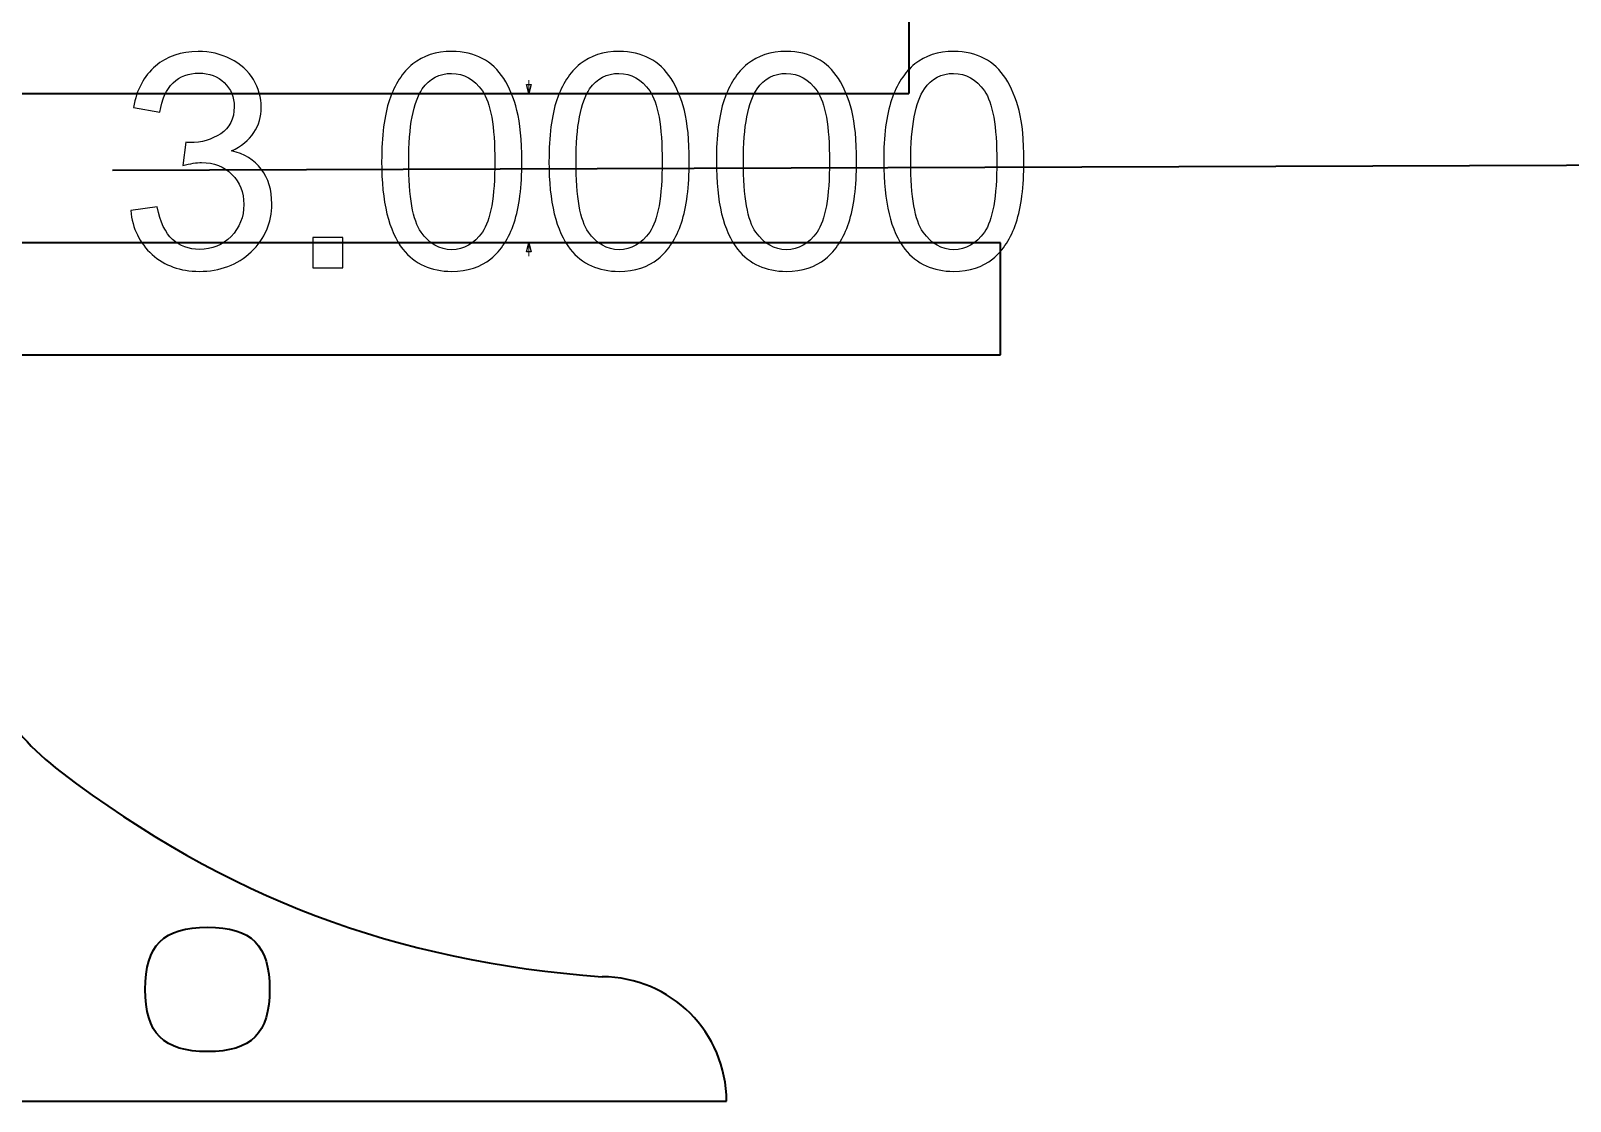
# Model space of a CAD drawing. Header units: centimetres. Extents: x -208 to 206, y -104 to 104.
# Drawn here: x -115.53 to -98.95, y -31.04 to -19.51 of the extents above; entities that cross this region are included whole.
import ezdxf

# ---------------------------------------------------------------- set-up
doc = ezdxf.new("R2010")
doc.units = ezdxf.units.CM
doc.header["$MEASUREMENT"] = 0
doc.layers.add('#Layer 1', color=7, linetype='Continuous')

msp = doc.modelspace()

# ---------------------------------------------------------------- linework, layer by layer
at = {"layer": '#Layer 1', "color": 3, "lineweight": 35}
for points in [[(-106.07186, -18.98528), (-106.07186, -18.98528), (-106.07186, -20.19107), (-106.07186, -20.19107)], [(-131.05257, -20.19107), (-131.05257, -20.19107), (-106.07186, -20.19107), (-106.07186, -20.19107)], [(-105.08559, -21.79849), (-105.08559, -21.79849), (-132.41942, -21.79849), (-132.41942, -21.79849)], [(-105.08559, -22.20057), (-105.08559, -22.20057), (-105.08559, -21.79849), (-105.08559, -21.79849)], [(-105.08559, -22.60243), (-105.08559, -22.60243), (-105.08559, -22.20057), (-105.08559, -22.20057)], [(-105.08559, -23.00428), (-105.08559, -23.00428), (-105.08559, -22.60243), (-105.08559, -22.60243)], [(-132.41942, -23.00428), (-132.41942, -23.00428), (-105.08559, -23.00428), (-105.08559, -23.00428)]]:
    msp.add_open_spline(points, degree=3, dxfattribs=at)
at = {"layer": '#Layer 1', "color": 8}
for points, knots in [([(-114.45039, -21.4511), (-114.45039, -21.4511), (-114.1653, -21.41222), (-114.1653, -21.41222), (-114.1653, -21.41222), (-114.13236, -21.5742), (-114.07729, -21.69083), (-113.99899, -21.76211), (-113.99899, -21.76211), (-113.9207, -21.83338), (-113.82459, -21.86902), (-113.71066, -21.86902), (-113.71066, -21.86902), (-113.57567, -21.86902), (-113.46174, -21.82258), (-113.36995, -21.72971), (-113.36995, -21.72971), (-113.27816, -21.63684), (-113.23226, -21.52183), (-113.23226, -21.38468), (-113.23226, -21.38468), (-113.23226, -21.25401), (-113.27492, -21.14602), (-113.36077, -21.06071), (-113.36077, -21.06071), (-113.44608, -20.97594), (-113.55461, -20.93328), (-113.6869, -20.93328), (-113.6869, -20.93328), (-113.7409, -20.93328), (-113.80785, -20.94408), (-113.8883, -20.96514), (-113.8883, -20.96514), (-113.8883, -20.96514), (-113.85645, -20.71568), (-113.85645, -20.71568), (-113.85645, -20.71568), (-113.83755, -20.71784), (-113.82189, -20.71892), (-113.81055, -20.71892), (-113.81055, -20.71892), (-113.68852, -20.71892), (-113.57945, -20.68706), (-113.48172, -20.62389), (-113.48172, -20.62389), (-113.38453, -20.56071), (-113.33593, -20.46352), (-113.33593, -20.33232), (-113.33593, -20.33232), (-113.33593, -20.2281), (-113.37157, -20.14171), (-113.4423, -20.07314), (-113.4423, -20.07314), (-113.51304, -20.00456), (-113.60429, -19.97055), (-113.71606, -19.97055), (-113.71606, -19.97055), (-113.82729, -19.97055), (-113.91962, -20.00564), (-113.99359, -20.07584), (-113.99359, -20.07584), (-114.06757, -20.14603), (-114.11508, -20.25132), (-114.13614, -20.39171), (-114.13614, -20.39171), (-114.13614, -20.39171), (-114.42123, -20.33987), (-114.42123, -20.33987), (-114.42123, -20.33987), (-114.38614, -20.14873), (-114.3073, -20.00024), (-114.18366, -19.89495), (-114.18366, -19.89495), (-114.06055, -19.78966), (-113.90666, -19.73729), (-113.72308, -19.73729), (-113.72308, -19.73729), (-113.59673, -19.73729), (-113.4801, -19.76429), (-113.37373, -19.81882), (-113.37373, -19.81882), (-113.26682, -19.87282), (-113.18529, -19.94679), (-113.12913, -20.0402), (-113.12913, -20.0402), (-113.07244, -20.13415), (-113.04436, -20.2335), (-113.04436, -20.33879), (-113.04436, -20.33879), (-113.04436, -20.43869), (-113.07136, -20.5294), (-113.12481, -20.61147), (-113.12481, -20.61147), (-113.17881, -20.69354), (-113.25872, -20.75888), (-113.36401, -20.80747), (-113.36401, -20.80747), (-113.22686, -20.83879), (-113.12049, -20.90466), (-113.04436, -21.00456), (-113.04436, -21.00456), (-112.96876, -21.10391), (-112.93097, -21.22917), (-112.93097, -21.37874), (-112.93097, -21.37874), (-112.93097, -21.58122), (-113.00494, -21.75347), (-113.15235, -21.8944), (-113.15235, -21.8944), (-113.3003, -22.03532), (-113.48712, -22.10552), (-113.71282, -22.10552), (-113.71282, -22.10552), (-113.91638, -22.10552), (-114.08538, -22.0445), (-114.21983, -21.92301), (-114.21983, -21.92301), (-114.35482, -21.80152), (-114.43149, -21.6444), (-114.45039, -21.4511)], [0, 0, 0, 0, 0.03225806, 0.03225806, 0.03225806, 0.03225806, 0.06451613, 0.06451613, 0.06451613, 0.06451613, 0.09677419, 0.09677419, 0.09677419, 0.09677419, 0.12903226, 0.12903226, 0.12903226, 0.12903226, 0.16129032, 0.16129032, 0.16129032, 0.16129032, 0.19354839, 0.19354839, 0.19354839, 0.19354839, 0.22580645, 0.22580645, 0.22580645, 0.22580645, 0.25806452, 0.25806452, 0.25806452, 0.25806452, 0.29032258, 0.29032258, 0.29032258, 0.29032258, 0.32258065, 0.32258065, 0.32258065, 0.32258065, 0.35483871, 0.35483871, 0.35483871, 0.35483871, 0.38709677, 0.38709677, 0.38709677, 0.38709677, 0.41935484, 0.41935484, 0.41935484, 0.41935484, 0.4516129, 0.4516129, 0.4516129, 0.4516129, 0.48387097, 0.48387097, 0.48387097, 0.48387097, 0.51612903, 0.51612903, 0.51612903, 0.51612903, 0.5483871, 0.5483871, 0.5483871, 0.5483871, 0.58064516, 0.58064516, 0.58064516, 0.58064516, 0.61290323, 0.61290323, 0.61290323, 0.61290323, 0.64516129, 0.64516129, 0.64516129, 0.64516129, 0.67741935, 0.67741935, 0.67741935, 0.67741935, 0.70967742, 0.70967742, 0.70967742, 0.70967742, 0.74193548, 0.74193548, 0.74193548, 0.74193548, 0.77419355, 0.77419355, 0.77419355, 0.77419355, 0.80645161, 0.80645161, 0.80645161, 0.80645161, 0.83870968, 0.83870968, 0.83870968, 0.83870968, 0.87096774, 0.87096774, 0.87096774, 0.87096774, 0.90322581, 0.90322581, 0.90322581, 0.90322581, 0.93548387, 0.93548387, 0.93548387, 0.93548387, 1, 1, 1, 1]), ([(-111.74847, -20.92194), (-111.74847, -20.64819), (-111.72039, -20.42681), (-111.66424, -20.25942), (-111.66424, -20.25942), (-111.60754, -20.0915), (-111.52385, -19.96245), (-111.41262, -19.87228), (-111.41262, -19.87228), (-111.30193, -19.7821), (-111.16208, -19.73729), (-110.99362, -19.73729), (-110.99362, -19.73729), (-110.86943, -19.73729), (-110.76036, -19.76213), (-110.66587, -19.81234), (-110.66587, -19.81234), (-110.57192, -19.86256), (-110.49416, -19.93491), (-110.43369, -20.0294), (-110.43369, -20.0294), (-110.37322, -20.12335), (-110.3257, -20.23836), (-110.29114, -20.37389), (-110.29114, -20.37389), (-110.25605, -20.50942), (-110.23877, -20.69246), (-110.23877, -20.92194), (-110.23877, -20.92194), (-110.23877, -21.19408), (-110.26684, -21.41438), (-110.32246, -21.58176), (-110.32246, -21.58176), (-110.37807, -21.74969), (-110.46177, -21.87874), (-110.573, -21.96945), (-110.573, -21.96945), (-110.68369, -22.06016), (-110.82407, -22.10552), (-110.99362, -22.10552), (-110.99362, -22.10552), (-111.21662, -22.10552), (-111.3921, -22.02614), (-111.51953, -21.86686), (-111.51953, -21.86686), (-111.67234, -21.67248), (-111.74847, -21.35768), (-111.74847, -20.92194)], [0, 0, 0, 0, 0.07692308, 0.07692308, 0.07692308, 0.07692308, 0.15384615, 0.15384615, 0.15384615, 0.15384615, 0.23076923, 0.23076923, 0.23076923, 0.23076923, 0.30769231, 0.30769231, 0.30769231, 0.30769231, 0.38461538, 0.38461538, 0.38461538, 0.38461538, 0.46153846, 0.46153846, 0.46153846, 0.46153846, 0.53846154, 0.53846154, 0.53846154, 0.53846154, 0.61538462, 0.61538462, 0.61538462, 0.61538462, 0.69230769, 0.69230769, 0.69230769, 0.69230769, 0.76923077, 0.76923077, 0.76923077, 0.76923077, 0.84615385, 0.84615385, 0.84615385, 0.84615385, 1, 1, 1, 1]), ([(-109.94665, -20.92194), (-109.94665, -20.64819), (-109.91857, -20.42681), (-109.86242, -20.25942), (-109.86242, -20.25942), (-109.80572, -20.0915), (-109.72203, -19.96245), (-109.6108, -19.87228), (-109.6108, -19.87228), (-109.50011, -19.7821), (-109.36026, -19.73729), (-109.1918, -19.73729), (-109.1918, -19.73729), (-109.06761, -19.73729), (-108.95854, -19.76213), (-108.86405, -19.81234), (-108.86405, -19.81234), (-108.7701, -19.86256), (-108.69234, -19.93491), (-108.63187, -20.0294), (-108.63187, -20.0294), (-108.5714, -20.12335), (-108.52388, -20.23836), (-108.48932, -20.37389), (-108.48932, -20.37389), (-108.45423, -20.50942), (-108.43695, -20.69246), (-108.43695, -20.92194), (-108.43695, -20.92194), (-108.43695, -21.19408), (-108.46502, -21.41438), (-108.52064, -21.58176), (-108.52064, -21.58176), (-108.57625, -21.74969), (-108.65995, -21.87874), (-108.77118, -21.96945), (-108.77118, -21.96945), (-108.88187, -22.06016), (-109.02225, -22.10552), (-109.1918, -22.10552), (-109.1918, -22.10552), (-109.4148, -22.10552), (-109.59028, -22.02614), (-109.71771, -21.86686), (-109.71771, -21.86686), (-109.87052, -21.67248), (-109.94665, -21.35768), (-109.94665, -20.92194)], [0, 0, 0, 0, 0.07692308, 0.07692308, 0.07692308, 0.07692308, 0.15384615, 0.15384615, 0.15384615, 0.15384615, 0.23076923, 0.23076923, 0.23076923, 0.23076923, 0.30769231, 0.30769231, 0.30769231, 0.30769231, 0.38461538, 0.38461538, 0.38461538, 0.38461538, 0.46153846, 0.46153846, 0.46153846, 0.46153846, 0.53846154, 0.53846154, 0.53846154, 0.53846154, 0.61538462, 0.61538462, 0.61538462, 0.61538462, 0.69230769, 0.69230769, 0.69230769, 0.69230769, 0.76923077, 0.76923077, 0.76923077, 0.76923077, 0.84615385, 0.84615385, 0.84615385, 0.84615385, 1, 1, 1, 1]), ([(-108.14483, -20.92194), (-108.14483, -20.64819), (-108.11675, -20.42681), (-108.0606, -20.25942), (-108.0606, -20.25942), (-108.0039, -20.0915), (-107.92021, -19.96245), (-107.80898, -19.87228), (-107.80898, -19.87228), (-107.69829, -19.7821), (-107.55844, -19.73729), (-107.38998, -19.73729), (-107.38998, -19.73729), (-107.26579, -19.73729), (-107.15672, -19.76213), (-107.06223, -19.81234), (-107.06223, -19.81234), (-106.96828, -19.86256), (-106.89052, -19.93491), (-106.83005, -20.0294), (-106.83005, -20.0294), (-106.76958, -20.12335), (-106.72206, -20.23836), (-106.6875, -20.37389), (-106.6875, -20.37389), (-106.65241, -20.50942), (-106.63513, -20.69246), (-106.63513, -20.92194), (-106.63513, -20.92194), (-106.63513, -21.19408), (-106.6632, -21.41438), (-106.71882, -21.58176), (-106.71882, -21.58176), (-106.77443, -21.74969), (-106.85813, -21.87874), (-106.96936, -21.96945), (-106.96936, -21.96945), (-107.08005, -22.06016), (-107.22043, -22.10552), (-107.38998, -22.10552), (-107.38998, -22.10552), (-107.61298, -22.10552), (-107.78846, -22.02614), (-107.91589, -21.86686), (-107.91589, -21.86686), (-108.0687, -21.67248), (-108.14483, -21.35768), (-108.14483, -20.92194)], [0, 0, 0, 0, 0.07692308, 0.07692308, 0.07692308, 0.07692308, 0.15384615, 0.15384615, 0.15384615, 0.15384615, 0.23076923, 0.23076923, 0.23076923, 0.23076923, 0.30769231, 0.30769231, 0.30769231, 0.30769231, 0.38461538, 0.38461538, 0.38461538, 0.38461538, 0.46153846, 0.46153846, 0.46153846, 0.46153846, 0.53846154, 0.53846154, 0.53846154, 0.53846154, 0.61538462, 0.61538462, 0.61538462, 0.61538462, 0.69230769, 0.69230769, 0.69230769, 0.69230769, 0.76923077, 0.76923077, 0.76923077, 0.76923077, 0.84615385, 0.84615385, 0.84615385, 0.84615385, 1, 1, 1, 1]), ([(-106.34301, -20.92194), (-106.34301, -20.64819), (-106.31493, -20.42681), (-106.25878, -20.25942), (-106.25878, -20.25942), (-106.20208, -20.0915), (-106.11839, -19.96245), (-106.00716, -19.87228), (-106.00716, -19.87228), (-105.89647, -19.7821), (-105.75662, -19.73729), (-105.58816, -19.73729), (-105.58816, -19.73729), (-105.46397, -19.73729), (-105.3549, -19.76213), (-105.26041, -19.81234), (-105.26041, -19.81234), (-105.16646, -19.86256), (-105.0887, -19.93491), (-105.02823, -20.0294), (-105.02823, -20.0294), (-104.96776, -20.12335), (-104.92024, -20.23836), (-104.88568, -20.37389), (-104.88568, -20.37389), (-104.85059, -20.50942), (-104.83331, -20.69246), (-104.83331, -20.92194), (-104.83331, -20.92194), (-104.83331, -21.19408), (-104.86138, -21.41438), (-104.917, -21.58176), (-104.917, -21.58176), (-104.97261, -21.74969), (-105.05631, -21.87874), (-105.16754, -21.96945), (-105.16754, -21.96945), (-105.27823, -22.06016), (-105.41861, -22.10552), (-105.58816, -22.10552), (-105.58816, -22.10552), (-105.81116, -22.10552), (-105.98664, -22.02614), (-106.11407, -21.86686), (-106.11407, -21.86686), (-106.26688, -21.67248), (-106.34301, -21.35768), (-106.34301, -20.92194)], [0, 0, 0, 0, 0.07692308, 0.07692308, 0.07692308, 0.07692308, 0.15384615, 0.15384615, 0.15384615, 0.15384615, 0.23076923, 0.23076923, 0.23076923, 0.23076923, 0.30769231, 0.30769231, 0.30769231, 0.30769231, 0.38461538, 0.38461538, 0.38461538, 0.38461538, 0.46153846, 0.46153846, 0.46153846, 0.46153846, 0.53846154, 0.53846154, 0.53846154, 0.53846154, 0.61538462, 0.61538462, 0.61538462, 0.61538462, 0.69230769, 0.69230769, 0.69230769, 0.69230769, 0.76923077, 0.76923077, 0.76923077, 0.76923077, 0.84615385, 0.84615385, 0.84615385, 0.84615385, 1, 1, 1, 1]), ([(-111.4569, -20.92302), (-111.4569, -21.30477), (-111.41262, -21.55855), (-111.32353, -21.68381), (-111.32353, -21.68381), (-111.23444, -21.80962), (-111.12429, -21.87226), (-110.99362, -21.87226), (-110.99362, -21.87226), (-110.86295, -21.87226), (-110.7528, -21.80908), (-110.66371, -21.68327), (-110.66371, -21.68327), (-110.57462, -21.55693), (-110.53034, -21.30369), (-110.53034, -20.92302), (-110.53034, -20.92302), (-110.53034, -20.54128), (-110.57462, -20.2875), (-110.66371, -20.16223), (-110.66371, -20.16223), (-110.75226, -20.03642), (-110.86349, -19.97379), (-110.99686, -19.97379), (-110.99686, -19.97379), (-111.12753, -19.97379), (-111.23228, -20.0294), (-111.31057, -20.14009), (-111.31057, -20.14009), (-111.4083, -20.28102), (-111.4569, -20.54236), (-111.4569, -20.92302)], [0, 0, 0, 0, 0.11111111, 0.11111111, 0.11111111, 0.11111111, 0.22222222, 0.22222222, 0.22222222, 0.22222222, 0.33333333, 0.33333333, 0.33333333, 0.33333333, 0.44444444, 0.44444444, 0.44444444, 0.44444444, 0.55555556, 0.55555556, 0.55555556, 0.55555556, 0.66666667, 0.66666667, 0.66666667, 0.66666667, 0.77777778, 0.77777778, 0.77777778, 0.77777778, 1, 1, 1, 1]), ([(-109.65508, -20.92302), (-109.65508, -21.30477), (-109.6108, -21.55855), (-109.52171, -21.68381), (-109.52171, -21.68381), (-109.43262, -21.80962), (-109.32247, -21.87226), (-109.1918, -21.87226), (-109.1918, -21.87226), (-109.06113, -21.87226), (-108.95098, -21.80908), (-108.86189, -21.68327), (-108.86189, -21.68327), (-108.7728, -21.55693), (-108.72852, -21.30369), (-108.72852, -20.92302), (-108.72852, -20.92302), (-108.72852, -20.54128), (-108.7728, -20.2875), (-108.86189, -20.16223), (-108.86189, -20.16223), (-108.95044, -20.03642), (-109.06167, -19.97379), (-109.19504, -19.97379), (-109.19504, -19.97379), (-109.32571, -19.97379), (-109.43046, -20.0294), (-109.50875, -20.14009), (-109.50875, -20.14009), (-109.60648, -20.28102), (-109.65508, -20.54236), (-109.65508, -20.92302)], [0, 0, 0, 0, 0.11111111, 0.11111111, 0.11111111, 0.11111111, 0.22222222, 0.22222222, 0.22222222, 0.22222222, 0.33333333, 0.33333333, 0.33333333, 0.33333333, 0.44444444, 0.44444444, 0.44444444, 0.44444444, 0.55555556, 0.55555556, 0.55555556, 0.55555556, 0.66666667, 0.66666667, 0.66666667, 0.66666667, 0.77777778, 0.77777778, 0.77777778, 0.77777778, 1, 1, 1, 1]), ([(-107.85326, -20.92302), (-107.85326, -21.30477), (-107.80898, -21.55855), (-107.71989, -21.68381), (-107.71989, -21.68381), (-107.6308, -21.80962), (-107.52065, -21.87226), (-107.38998, -21.87226), (-107.38998, -21.87226), (-107.25931, -21.87226), (-107.14916, -21.80908), (-107.06007, -21.68327), (-107.06007, -21.68327), (-106.97098, -21.55693), (-106.9267, -21.30369), (-106.9267, -20.92302), (-106.9267, -20.92302), (-106.9267, -20.54128), (-106.97098, -20.2875), (-107.06007, -20.16223), (-107.06007, -20.16223), (-107.14862, -20.03642), (-107.25985, -19.97379), (-107.39322, -19.97379), (-107.39322, -19.97379), (-107.52389, -19.97379), (-107.62864, -20.0294), (-107.70693, -20.14009), (-107.70693, -20.14009), (-107.80466, -20.28102), (-107.85326, -20.54236), (-107.85326, -20.92302)], [0, 0, 0, 0, 0.11111111, 0.11111111, 0.11111111, 0.11111111, 0.22222222, 0.22222222, 0.22222222, 0.22222222, 0.33333333, 0.33333333, 0.33333333, 0.33333333, 0.44444444, 0.44444444, 0.44444444, 0.44444444, 0.55555556, 0.55555556, 0.55555556, 0.55555556, 0.66666667, 0.66666667, 0.66666667, 0.66666667, 0.77777778, 0.77777778, 0.77777778, 0.77777778, 1, 1, 1, 1]), ([(-106.05144, -20.92302), (-106.05144, -21.30477), (-106.00716, -21.55855), (-105.91807, -21.68381), (-105.91807, -21.68381), (-105.82898, -21.80962), (-105.71883, -21.87226), (-105.58816, -21.87226), (-105.58816, -21.87226), (-105.45749, -21.87226), (-105.34734, -21.80908), (-105.25825, -21.68327), (-105.25825, -21.68327), (-105.16916, -21.55693), (-105.12488, -21.30369), (-105.12488, -20.92302), (-105.12488, -20.92302), (-105.12488, -20.54128), (-105.16916, -20.2875), (-105.25825, -20.16223), (-105.25825, -20.16223), (-105.3468, -20.03642), (-105.45803, -19.97379), (-105.5914, -19.97379), (-105.5914, -19.97379), (-105.72207, -19.97379), (-105.82682, -20.0294), (-105.90511, -20.14009), (-105.90511, -20.14009), (-106.00284, -20.28102), (-106.05144, -20.54236), (-106.05144, -20.92302)], [0, 0, 0, 0, 0.11111111, 0.11111111, 0.11111111, 0.11111111, 0.22222222, 0.22222222, 0.22222222, 0.22222222, 0.33333333, 0.33333333, 0.33333333, 0.33333333, 0.44444444, 0.44444444, 0.44444444, 0.44444444, 0.55555556, 0.55555556, 0.55555556, 0.55555556, 0.66666667, 0.66666667, 0.66666667, 0.66666667, 0.77777778, 0.77777778, 0.77777778, 0.77777778, 1, 1, 1, 1]), ([(-110.1639, -20.19107), (-110.1639, -20.19107), (-110.1397, -20.09452), (-110.1397, -20.09452), (-110.1397, -20.09452), (-110.1397, -20.09452), (-110.18809, -20.09452), (-110.18809, -20.09452), (-110.18809, -20.09452), (-110.18809, -20.09452), (-110.1639, -20.19107), (-110.1639, -20.19107)], [0, 0, 0, 0, 0.25, 0.25, 0.25, 0.25, 0.5, 0.5, 0.5, 0.5, 1, 1, 1, 1]), ([(-112.48983, -22.06664), (-112.48983, -22.06664), (-112.48983, -21.74267), (-112.48983, -21.74267), (-112.48983, -21.74267), (-112.48983, -21.74267), (-112.16586, -21.74267), (-112.16586, -21.74267), (-112.16586, -21.74267), (-112.16586, -21.74267), (-112.16586, -22.06664), (-112.16586, -22.06664), (-112.16586, -22.06664), (-112.16586, -22.06664), (-112.48983, -22.06664), (-112.48983, -22.06664)], [0, 0, 0, 0, 0.2, 0.2, 0.2, 0.2, 0.4, 0.4, 0.4, 0.4, 0.6, 0.6, 0.6, 0.6, 1, 1, 1, 1]), ([(-110.1639, -21.79849), (-110.1639, -21.79849), (-110.18809, -21.89504), (-110.18809, -21.89504), (-110.18809, -21.89504), (-110.18809, -21.89504), (-110.1397, -21.89504), (-110.1397, -21.89504), (-110.1397, -21.89504), (-110.1397, -21.89504), (-110.1639, -21.79849), (-110.1639, -21.79849)], [0, 0, 0, 0, 0.25, 0.25, 0.25, 0.25, 0.5, 0.5, 0.5, 0.5, 1, 1, 1, 1])]:
    msp.add_open_spline(points, degree=3, knots=knots, dxfattribs=at)
at = {"layer": '#Layer 1', "color": 8, "lineweight": 9}
for points in [[(-110.1639, -20.04636), (-110.1639, -20.04636), (-110.1639, -20.19107), (-110.1639, -20.19107)], [(-106.10524, -20.19107), (-106.10524, -20.19107), (-110.26044, -20.19107), (-110.26044, -20.19107)], [(-105.11897, -21.79849), (-105.11897, -21.79849), (-110.26044, -21.79849), (-110.26044, -21.79849)], [(-110.1639, -21.79849), (-110.1639, -21.79849), (-110.1639, -21.9432), (-110.1639, -21.9432)]]:
    msp.add_open_spline(points, degree=3, dxfattribs=at)
at = {"layer": '#Layer 1', "color": 8, "lineweight": 35}
msp.add_open_spline([(-114.64457, -21.01472), (-114.64457, -21.01472), (-92.72818, -20.94035), (-92.72818, -20.94035)], degree=3, dxfattribs=at)
at = {"layer": '#Layer 1', "color": 2, "lineweight": 35}
for points in [[(-116.13999, -25.68355), (-116.10706, -26.48614), (-115.83647, -27.00873), (-115.20009, -27.49907)], [(-115.20009, -27.49907), (-113.41302, -28.8527), (-111.61071, -29.53456), (-109.37497, -29.70256)], [(-108.03522, -31.0423), (-108.03522, -30.3022), (-108.6351, -29.70256), (-109.37497, -29.70256)], [(-118.55135, -31.0423), (-118.55135, -31.0423), (-108.03522, -31.0423), (-108.03522, -31.0423)]]:
    msp.add_open_spline(points, degree=3, dxfattribs=at)
msp.add_open_spline([(-112.95449, -29.83763), (-112.95449, -29.36409), (-113.15049, -29.16787), (-113.62425, -29.16787), (-113.62425, -29.16787), (-114.09778, -29.16787), (-114.29401, -29.36409), (-114.29401, -29.83763), (-114.29401, -29.83763), (-114.29401, -30.31139), (-114.09778, -30.50761), (-113.62425, -30.50761), (-113.62425, -30.50761), (-113.15049, -30.50761), (-112.95449, -30.31139), (-112.95449, -29.83763)], degree=3, knots=[0, 0, 0, 0, 0.2, 0.2, 0.2, 0.2, 0.4, 0.4, 0.4, 0.4, 0.6, 0.6, 0.6, 0.6, 1, 1, 1, 1], dxfattribs=at)

doc.saveas('drawing.dxf')
